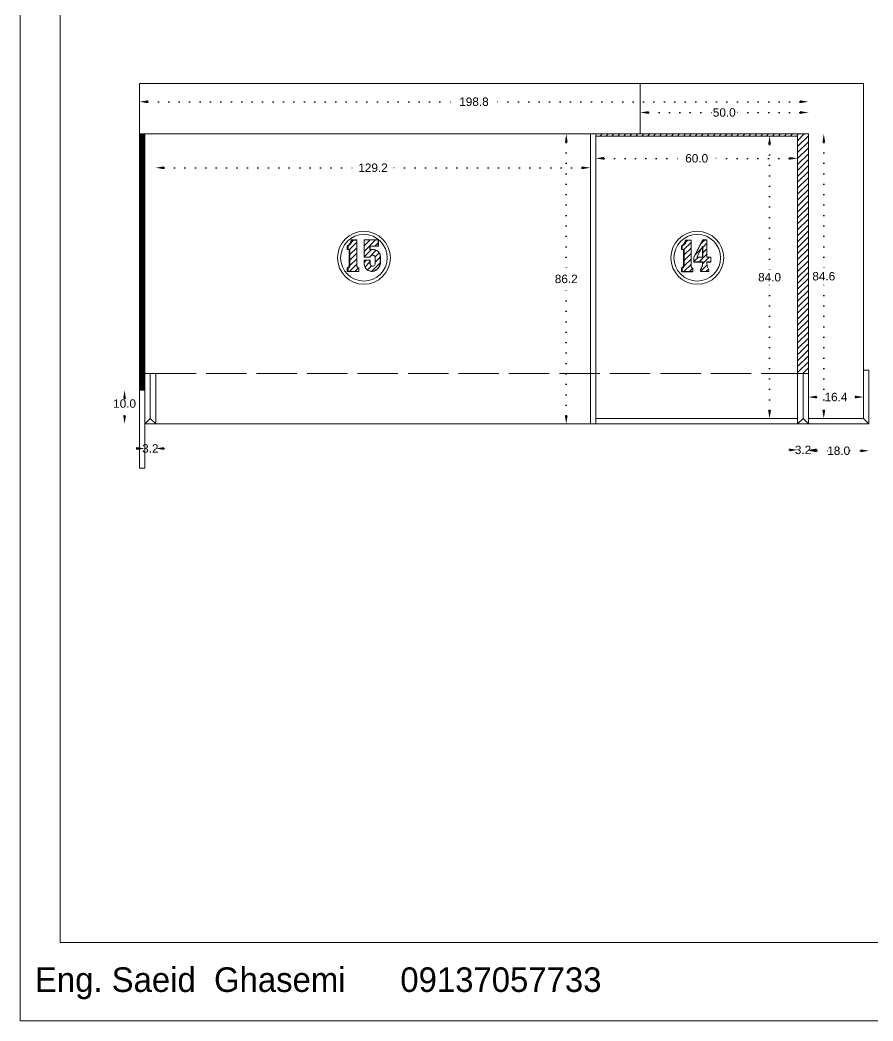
# Model space of a CAD drawing. Header units: inches. Extents: x 104 to 9740, y 936 to 6735.
# Drawn here: x 4051.1 to 4304.7, y 1993.8 to 2291.4 of the extents above; entities that cross this region are included whole.
import ezdxf

# ---------------------------------------------------------------- set-up
doc = ezdxf.new("R2010")
doc.units = ezdxf.units.IN
doc.header["$MEASUREMENT"] = 0
doc.linetypes.add('ACAD_ISO02W100', pattern=[15, 12, -3])
doc.linetypes.add('ACAD_ISO07W100', pattern=[3, 0, -3])
doc.styles.get("Standard").update_dxf_attribs({"font": 'arial.ttf'})
doc.dimstyles.new('Copy of Standard', dxfattribs={"dimtxt": 2.5, "dimasz": 2.5, "dimexe": 0.18, "dimexo": 0.0625, "dimgap": 0.09, "dimtad": 0, "dimtih": 1, "dimtoh": 1, "dimdec": 1, "dimzin": 0, "dimdsep": 46, "dimtxsty": 'Standard', "dimcen": 0.09, "dimse1": 1, "dimse2": 1, "dimadec": 0, "dimazin": 0, "dimtfac": 1, "dimtdec": 1, "dimtix": 1, "dimtofl": 0, "dimtmove": 0, "dimatfit": 3, "dimfxl": 1, "dimtolj": 1, "dimtzin": 0, "dimarcsym": 0})
pattern_1 = [(45, (3653.2457, 2767.0095), (-0.8148213, 0.8148213), [])]

# ---------------------------------------------------------------- blocks, each defined once
blk = doc.blocks.new('*D416')
at = {"color": 0, "linetype": 'ACAD_ISO07W100', "lineweight": -2, "transparency": 16777216}
for p, q in [((4287.96, 2179.28), (4290.44, 2179.28)), ((4299.36, 2179.28), (4296.87, 2179.28))]:
    blk.add_line(p, q, dxfattribs=at)
at = {"color": 0, "transparency": 16777216}
for points in [[(4287.96, 2179.7), (4287.96, 2178.87), (4285.46, 2179.28)], [(4299.36, 2179.7), (4299.36, 2178.87), (4301.86, 2179.28)]]:
    blk.add_solid(points, dxfattribs=at)
at = {"layer": 'Defpoints', "color": 0, "transparency": 16777216}
for p in [(4285.46, 2179.28), (4285.46, 2172.89), (4301.86, 2172.89)]:
    blk.add_point(p, dxfattribs=at)
at = {"color": 0, "lineweight": 20, "transparency": 16777216, "insert": (4293.66, 2179.28), "char_height": 2.5, "attachment_point": 5}
blk.add_mtext('\\A1;16.4', dxfattribs=at)
blk = doc.blocks.new('*D417')
at = {"color": 0, "linetype": 'ACAD_ISO07W100', "lineweight": -2, "transparency": 16777216}
for p, q in [((4290.03, 2254.99), (4290.03, 2216.56)), ((4290.03, 2175.39), (4290.03, 2213.83))]:
    blk.add_line(p, q, dxfattribs=at)
at = {"color": 0, "transparency": 16777216}
for points in [[(4289.61, 2254.99), (4290.45, 2254.99), (4290.03, 2257.49)], [(4289.61, 2175.39), (4290.45, 2175.39), (4290.03, 2172.89)]]:
    blk.add_solid(points, dxfattribs=at)
at = {"layer": 'Defpoints', "color": 0, "transparency": 16777216}
for p in [(4285.46, 2257.49), (4285.46, 2172.89), (4290.03, 2172.89)]:
    blk.add_point(p, dxfattribs=at)
at = {"color": 0, "lineweight": 20, "transparency": 16777216, "insert": (4290.03, 2215.19), "char_height": 2.5, "attachment_point": 5}
blk.add_mtext('\\A1;84.6', dxfattribs=at)
blk = doc.blocks.new('*D418')
at = {"color": 0, "linetype": 'ACAD_ISO07W100', "lineweight": -2, "transparency": 16777216}
for p, q in [((4089.16, 2267.07), (4181.87, 2267.07)), ((4282.96, 2267.07), (4190.25, 2267.07))]:
    blk.add_line(p, q, dxfattribs=at)
at = {"color": 0, "transparency": 16777216}
for points in [[(4089.16, 2267.49), (4089.16, 2266.66), (4086.66, 2267.07)], [(4282.96, 2267.49), (4282.96, 2266.66), (4285.46, 2267.07)]]:
    blk.add_solid(points, dxfattribs=at)
at = {"layer": 'Defpoints', "color": 0, "transparency": 16777216}
for p in [(4086.66, 2267.07), (4086.66, 2257.49), (4285.46, 2257.49)]:
    blk.add_point(p, dxfattribs=at)
at = {"color": 0, "lineweight": 20, "transparency": 16777216, "insert": (4186.06, 2267.07), "char_height": 2.5, "attachment_point": 5}
blk.add_mtext('\\A1;198.8', dxfattribs=at)
blk = doc.blocks.new('*D419')
at = {"color": 0, "linetype": 'ACAD_ISO07W100', "lineweight": -2, "transparency": 16777216}
for p, q in [((4237.96, 2263.87), (4257.13, 2263.87)), ((4282.96, 2263.87), (4263.79, 2263.87))]:
    blk.add_line(p, q, dxfattribs=at)
at = {"color": 0, "transparency": 16777216}
for points in [[(4237.96, 2264.29), (4237.96, 2263.46), (4235.46, 2263.87)], [(4282.96, 2264.29), (4282.96, 2263.46), (4285.46, 2263.87)]]:
    blk.add_solid(points, dxfattribs=at)
at = {"layer": 'Defpoints', "color": 0, "transparency": 16777216}
for p in [(4285.46, 2263.87), (4235.46, 2257.49), (4285.46, 2257.49)]:
    blk.add_point(p, dxfattribs=at)
at = {"color": 0, "lineweight": 20, "transparency": 16777216, "insert": (4260.46, 2263.87), "char_height": 2.5, "attachment_point": 5}
blk.add_mtext('\\A1;50.0', dxfattribs=at)
blk = doc.blocks.new('*D420')
at = {"color": 0, "linetype": 'ACAD_ISO07W100', "lineweight": -2, "transparency": 16777216}
for p, q in [((4085.76, 2163.98), (4083.26, 2163.98)), ((4093.96, 2163.98), (4096.46, 2163.98))]:
    blk.add_line(p, q, dxfattribs=at)
at = {"color": 0, "transparency": 16777216}
for points in [[(4085.76, 2164.4), (4085.76, 2163.57), (4088.26, 2163.98)], [(4093.96, 2164.4), (4093.96, 2163.57), (4091.46, 2163.98)]]:
    blk.add_solid(points, dxfattribs=at)
at = {"layer": 'Defpoints', "color": 0, "transparency": 16777216}
for p in [(4088.26, 2171.29), (4091.46, 2171.29), (4091.46, 2163.98)]:
    blk.add_point(p, dxfattribs=at)
at = {"color": 0, "lineweight": 20, "transparency": 16777216, "insert": (4089.86, 2163.98), "char_height": 2.5, "attachment_point": 5}
blk.add_mtext('\\A1;3.2', dxfattribs=at)
blk = doc.blocks.new('*D421')
at = {"color": 0, "linetype": 'ACAD_ISO07W100', "lineweight": -2, "transparency": 16777216}
for p, q in [((4093.96, 2247.44), (4151.88, 2247.44)), ((4218.16, 2247.44), (4160.24, 2247.44))]:
    blk.add_line(p, q, dxfattribs=at)
at = {"color": 0, "transparency": 16777216}
for points in [[(4093.96, 2247.86), (4093.96, 2247.03), (4091.46, 2247.44)], [(4218.16, 2247.86), (4218.16, 2247.03), (4220.66, 2247.44)]]:
    blk.add_solid(points, dxfattribs=at)
at = {"layer": 'Defpoints', "color": 0, "transparency": 16777216}
for p in [(4220.66, 2247.44), (4091.46, 2171.29), (4220.66, 2171.29)]:
    blk.add_point(p, dxfattribs=at)
at = {"color": 0, "lineweight": 20, "transparency": 16777216, "insert": (4156.06, 2247.44), "char_height": 2.5, "attachment_point": 5}
blk.add_mtext('\\A1;129.2', dxfattribs=at)
blk = doc.blocks.new('*D422')
at = {"color": 0, "linetype": 'ACAD_ISO07W100', "lineweight": -2, "transparency": 16777216}
for p, q in [((4224.76, 2250.25), (4248.92, 2250.25)), ((4279.76, 2250.25), (4255.6, 2250.25))]:
    blk.add_line(p, q, dxfattribs=at)
at = {"color": 0, "transparency": 16777216}
for points in [[(4224.76, 2250.67), (4224.76, 2249.84), (4222.26, 2250.25)], [(4279.76, 2250.67), (4279.76, 2249.84), (4282.26, 2250.25)]]:
    blk.add_solid(points, dxfattribs=at)
at = {"layer": 'Defpoints', "color": 0, "transparency": 16777216}
for p in [(4222.26, 2250.25), (4222.26, 2171.29), (4282.26, 2171.29)]:
    blk.add_point(p, dxfattribs=at)
at = {"color": 0, "lineweight": 20, "transparency": 16777216, "insert": (4252.26, 2250.25), "char_height": 2.5, "attachment_point": 5}
blk.add_mtext('\\A1;60.0', dxfattribs=at)
blk = doc.blocks.new('*D412')
at = {"color": 0, "linetype": 'ACAD_ISO07W100', "lineweight": -2, "transparency": 16777216}
for p, q in [((4213.49, 2254.99), (4213.49, 2215.76)), ((4213.49, 2173.79), (4213.49, 2213.03))]:
    blk.add_line(p, q, dxfattribs=at)
at = {"color": 0, "transparency": 16777216}
for points in [[(4213.08, 2254.99), (4213.91, 2254.99), (4213.49, 2257.49)], [(4213.08, 2173.79), (4213.91, 2173.79), (4213.49, 2171.29)]]:
    blk.add_solid(points, dxfattribs=at)
at = {"layer": 'Defpoints', "color": 0, "transparency": 16777216}
for p in [(4220.66, 2257.49), (4213.49, 2171.29), (4220.66, 2171.29)]:
    blk.add_point(p, dxfattribs=at)
at = {"color": 0, "lineweight": 20, "transparency": 16777216, "insert": (4213.49, 2214.39), "char_height": 2.5, "attachment_point": 5}
blk.add_mtext('\\A1;86.2', dxfattribs=at)
blk = doc.blocks.new('*D413')
at = {"color": 0, "linetype": 'ACAD_ISO07W100', "lineweight": -2, "transparency": 16777216}
for p, q in [((4279.76, 2163.55), (4277.26, 2163.55)), ((4287.96, 2163.55), (4290.46, 2163.55))]:
    blk.add_line(p, q, dxfattribs=at)
at = {"color": 0, "transparency": 16777216}
for points in [[(4279.76, 2163.97), (4279.76, 2163.14), (4282.26, 2163.55)], [(4287.96, 2163.97), (4287.96, 2163.14), (4285.46, 2163.55)]]:
    blk.add_solid(points, dxfattribs=at)
at = {"layer": 'Defpoints', "color": 0, "transparency": 16777216}
for p in [(4282.26, 2171.29), (4285.46, 2171.29), (4282.26, 2163.55)]:
    blk.add_point(p, dxfattribs=at)
at = {"color": 0, "lineweight": 20, "transparency": 16777216, "insert": (4283.86, 2163.55), "char_height": 2.5, "attachment_point": 5}
blk.add_mtext('\\A1;3.2', dxfattribs=at)
blk = doc.blocks.new('*D409')
at = {"color": 0, "linetype": 'ACAD_ISO07W100', "lineweight": -2, "transparency": 16777216}
for p, q in [((4273.92, 2254.39), (4273.92, 2216.26)), ((4273.92, 2175.39), (4273.92, 2213.53))]:
    blk.add_line(p, q, dxfattribs=at)
at = {"color": 0, "transparency": 16777216}
for points in [[(4273.5, 2254.39), (4274.33, 2254.39), (4273.92, 2256.89)], [(4273.5, 2175.39), (4274.33, 2175.39), (4273.92, 2172.89)]]:
    blk.add_solid(points, dxfattribs=at)
at = {"layer": 'Defpoints', "color": 0, "transparency": 16777216}
for p in [(4282.26, 2256.89), (4273.92, 2172.89), (4282.26, 2172.89)]:
    blk.add_point(p, dxfattribs=at)
at = {"color": 0, "lineweight": 20, "transparency": 16777216, "insert": (4273.92, 2214.89), "char_height": 2.5, "attachment_point": 5}
blk.add_mtext('\\A1;84.0', dxfattribs=at)
blk = doc.blocks.new('*D414')
at = {"color": 0, "linetype": 'ACAD_ISO07W100', "lineweight": -2, "transparency": 16777216}
for p, q in [((4082.22, 2178.79), (4082.22, 2178.69)), ((4082.22, 2173.79), (4082.22, 2175.96))]:
    blk.add_line(p, q, dxfattribs=at)
at = {"color": 0, "transparency": 16777216}
for points in [[(4081.8, 2178.79), (4082.63, 2178.79), (4082.22, 2181.29)], [(4081.8, 2173.79), (4082.63, 2173.79), (4082.22, 2171.29)]]:
    blk.add_solid(points, dxfattribs=at)
at = {"layer": 'Defpoints', "color": 0, "transparency": 16777216}
for p in [(4088.26, 2181.29), (4082.22, 2171.29), (4088.26, 2171.29)]:
    blk.add_point(p, dxfattribs=at)
at = {"color": 0, "lineweight": 20, "transparency": 16777216, "insert": (4082.22, 2177.33), "char_height": 2.5, "attachment_point": 5}
blk.add_mtext('\\A1;10.0', dxfattribs=at)
blk = doc.blocks.new('*D415')
at = {"color": 0, "linetype": 'ACAD_ISO07W100', "lineweight": -2, "transparency": 16777216}
for p, q in [((4287.96, 2163.31), (4291.24, 2163.31)), ((4300.96, 2163.31), (4297.67, 2163.31))]:
    blk.add_line(p, q, dxfattribs=at)
at = {"color": 0, "transparency": 16777216}
for points in [[(4287.96, 2163.72), (4287.96, 2162.89), (4285.46, 2163.31)], [(4300.96, 2163.72), (4300.96, 2162.89), (4303.46, 2163.31)]]:
    blk.add_solid(points, dxfattribs=at)
at = {"layer": 'Defpoints', "color": 0, "transparency": 16777216}
for p in [(4285.46, 2171.29), (4303.46, 2171.29), (4303.46, 2163.31)]:
    blk.add_point(p, dxfattribs=at)
at = {"color": 0, "lineweight": 20, "transparency": 16777216, "insert": (4294.46, 2163.31), "char_height": 2.5, "attachment_point": 5}
blk.add_mtext('\\A1;18.0', dxfattribs=at)

msp = doc.modelspace()

# ---------------------------------------------------------------- hatches: boundary and pattern name
at = {"lineweight": 20}
h = msp.add_hatch(dxfattribs=at)
h.set_pattern_fill('ANSI31', color=256, angle=-90)
h.set_pattern_definition([(315, (2106.43515, 3717.66323), (0.0883883476, 0.0883883476), [])])
h.paths.add_polyline_path([(4088.26, 2181.29), (4088.26, 2257.49), (4086.66, 2257.49), (4086.66, 2181.29)])
h = msp.add_hatch(dxfattribs=at)
h.set_pattern_fill('ANSI31', color=256, scale=10)
h.set_pattern_definition([(45, (0, 327.906), (-0.88388348, 0.88388348), [])])
h.paths.add_polyline_path([(4285.46, 2257.49), (4235.46, 2257.49), (4222.26, 2257.49), (4222.26, 2256.89), (4282.26, 2256.89), (4282.26, 2186.29), (4285.46, 2186.29)])
h = msp.add_hatch(dxfattribs=at)
h.set_pattern_fill('ANSI31', color=256, scale=9.218651)
h.set_pattern_definition(pattern_1)
h.paths.add_polyline_path([(4151.65, 2217.71), (4151.58, 2217.74), (4151.51, 2217.78), (4151.45, 2217.83), (4151.4, 2217.88), (4151.35, 2217.95), (4151.31, 2218.01), (4151.28, 2218.08), (4151.26, 2218.16), (4151.25, 2218.23), (4151.24, 2218.31), (4151.24, 2225.95), (4149.81, 2225.95), (4149.79, 2225.77), (4149.75, 2225.59), (4149.7, 2225.42), (4149.63, 2225.26), (4149.55, 2225.09), (4149.46, 2224.94), (4149.35, 2224.8), (4149.23, 2224.66), (4149.1, 2224.54), (4148.96, 2224.43), (4148.81, 2224.33), (4148.65, 2224.24), (4148.65, 2223.16), (4148.96, 2223.16), (4149.2, 2223.14), (4149.2, 2218.34), (4149.19, 2218.26), (4149.17, 2218.19), (4149.15, 2218.12), (4149.11, 2218.05), (4149.07, 2217.99), (4149.03, 2217.93), (4148.98, 2217.88), (4148.92, 2217.83), (4148.86, 2217.79), (4148.79, 2217.75), (4148.72, 2217.72), (4148.65, 2217.7), (4148.65, 2216.6), (4151.8, 2216.6), (4151.8, 2217.67), (4151.72, 2217.68)])
h = msp.add_hatch(dxfattribs=at)
h.set_pattern_fill('ANSI31', color=256, scale=9.218651)
h.set_pattern_definition(pattern_1)
h.paths.add_polyline_path([(4157.72, 2222.36), (4157.54, 2222.55), (4157.34, 2222.72), (4157.13, 2222.86), (4156.9, 2222.97), (4156.69, 2223.04), (4156.46, 2223.09), (4156.18, 2223.11), (4155.16, 2223.11), (4155.16, 2224.1), (4157.63, 2224.1), (4157.63, 2226), (4153.42, 2226), (4153.42, 2220.91), (4155.16, 2220.91), (4155.23, 2221.06), (4155.33, 2221.2), (4155.45, 2221.31), (4155.59, 2221.39), (4155.75, 2221.44), (4155.93, 2221.46), (4156.12, 2221.44), (4156.28, 2221.39), (4156.42, 2221.31), (4156.55, 2221.2), (4156.65, 2221.06), (4156.71, 2220.91), (4156.71, 2218.96), (4156.69, 2218.77), (4156.61, 2218.58), (4156.49, 2218.42), (4156.33, 2218.3), (4156.15, 2218.23), (4155.95, 2218.2), (4155.75, 2218.23), (4155.57, 2218.3), (4155.4, 2218.43), (4155.26, 2218.61), (4155.19, 2218.79), (4155.16, 2218.99), (4155.16, 2219.93), (4153.42, 2219.93), (4153.42, 2218.96), (4153.44, 2218.65), (4153.5, 2218.34), (4153.59, 2218.08), (4153.73, 2217.8), (4153.91, 2217.54), (4154.12, 2217.31), (4154.36, 2217.11), (4154.62, 2216.94), (4154.9, 2216.81), (4155.2, 2216.71), (4155.51, 2216.66), (4155.82, 2216.65), (4156.11, 2216.71), (4156.39, 2216.8), (4156.67, 2216.91), (4156.92, 2217.06), (4157.17, 2217.23), (4157.39, 2217.43), (4157.59, 2217.65), (4157.76, 2217.89), (4157.91, 2218.14), (4158.03, 2218.41), (4158.12, 2218.7), (4158.18, 2218.99), (4158.18, 2220.91), (4158.18, 2221.17), (4158.15, 2221.43), (4158.09, 2221.68), (4157.99, 2221.92), (4157.87, 2222.15)])
h = msp.add_hatch(dxfattribs=at)
h.set_pattern_fill('ANSI31', color=256, scale=9.218651)
h.set_pattern_definition([(45, (3735.0176, 2767.2761), (-0.8148213, 0.8148213), [])])
h.paths.add_polyline_path([(4255.26, 2225.95), (4254.04, 2225.95), (4251.43, 2220.87), (4251.43, 2219.44), (4254.04, 2219.44), (4254.04, 2219.23), (4254.04, 2219.05), (4254.03, 2218.86), (4254.01, 2218.68), (4253.97, 2218.5), (4253.94, 2218.32), (4253.89, 2218.15), (4253.83, 2217.97), (4253.77, 2217.8), (4253.69, 2217.64), (4253.61, 2217.47), (4253.52, 2217.31), (4253.43, 2217.16), (4253.43, 2216.61), (4255.82, 2216.61), (4255.82, 2217.12), (4255.73, 2217.3), (4255.65, 2217.48), (4255.58, 2217.66), (4255.51, 2217.85), (4255.45, 2218.04), (4255.4, 2218.24), (4255.36, 2218.43), (4255.33, 2218.63), (4255.3, 2218.83), (4255.28, 2219.02), (4255.27, 2219.22), (4255.26, 2219.44), (4256.51, 2219.44), (4256.51, 2220.86), (4255.26, 2220.86)])
h.paths.add_polyline_path([(4254.01, 2224.06), (4254.04, 2224.03), (4254.04, 2220.87), (4254.01, 2220.86), (4252.35, 2220.86)], flags=16)
h = msp.add_hatch(dxfattribs=at)
h.set_pattern_fill('ANSI31', color=256, scale=9.218651)
h.set_pattern_definition([(45, (3735.0176, 2767.2761), (-0.8148213, 0.8148213), [])])
h.paths.add_polyline_path([(4250.99, 2217.66), (4250.92, 2217.7), (4250.85, 2217.74), (4250.79, 2217.79), (4250.74, 2217.84), (4250.69, 2217.9), (4250.65, 2217.97), (4250.62, 2218.04), (4250.6, 2218.11), (4250.59, 2218.19), (4250.58, 2218.27), (4250.58, 2225.91), (4249.15, 2225.91), (4249.13, 2225.73), (4249.09, 2225.55), (4249.04, 2225.38), (4248.97, 2225.21), (4248.89, 2225.05), (4248.8, 2224.9), (4248.69, 2224.76), (4248.57, 2224.62), (4248.44, 2224.5), (4248.3, 2224.39), (4248.15, 2224.29), (4247.99, 2224.2), (4247.99, 2223.12), (4248.3, 2223.12), (4248.54, 2223.1), (4248.54, 2218.3), (4248.53, 2218.22), (4248.51, 2218.15), (4248.49, 2218.08), (4248.45, 2218.01), (4248.41, 2217.95), (4248.37, 2217.89), (4248.32, 2217.84), (4248.26, 2217.79), (4248.2, 2217.74), (4248.13, 2217.71), (4248.06, 2217.68), (4247.99, 2217.66), (4247.99, 2216.56), (4251.14, 2216.56), (4251.14, 2217.62), (4251.06, 2217.64)])

# ---------------------------------------------------------------- linework, layer by layer
for p, q in [((4086.66, 2158.12), (4086.66, 2272.49)), ((4301.86, 2272.49), (4086.66, 2272.49)), ((4235.46, 2257.49), (4235.46, 2272.49)), ((4301.86, 2172.89), (4301.86, 2272.49)), ((4086.66, 2257.49), (4285.46, 2257.49)), ((4088.26, 2158.12), (4088.26, 2257.49)), ((4220.66, 2257.49), (4220.66, 2171.29)), ((4222.26, 2257.49), (4222.26, 2171.29)), ((4222.26, 2257.49), (4222.26, 2256.89)), ((4222.26, 2256.89), (4282.26, 2256.89)), ((4285.46, 2257.49), (4235.46, 2257.49)), ((4282.26, 2186.29), (4282.26, 2256.89)), ((4285.46, 2257.49), (4285.46, 2171.29)), ((4157.63, 2226), (4157.63, 2224.1)), ((4254.04, 2225.95), (4255.26, 2225.95)), ((4148.65, 2224.24), (4148.65, 2223.16)), ((4155.19, 2224.1), (4155.19, 2223.13)), ((4247.99, 2224.2), (4247.99, 2223.12)), ((4254.01, 2220.86), (4254.01, 2224.06)), ((4153.42, 2220.91), (4155.16, 2220.91)), ((4155.95, 2221.46), (4156.12, 2221.44)), ((4156.12, 2221.44), (4156.28, 2221.39)), ((4156.28, 2221.39), (4156.42, 2221.31)), ((4156.42, 2221.31), (4156.55, 2221.2)), ((4156.55, 2221.2), (4156.65, 2221.06)), ((4156.65, 2221.06), (4156.71, 2220.91)), ((4156.71, 2220.91), (4156.71, 2218.96)), ((4155.57, 2218.3), (4155.41, 2218.42)), ((4155.75, 2218.23), (4155.57, 2218.3)), ((4155.95, 2218.2), (4155.75, 2218.23)), ((4156.15, 2218.23), (4155.95, 2218.2)), ((4156.33, 2218.3), (4156.15, 2218.23)), ((4156.49, 2218.42), (4156.33, 2218.3)), ((4156.61, 2218.58), (4156.49, 2218.42)), ((4156.69, 2218.77), (4156.61, 2218.58)), ((4156.71, 2218.96), (4156.69, 2218.77)), ((4148.65, 2216.6), (4151.8, 2216.6)), ((4247.99, 2216.56), (4251.14, 2216.56)), ((4303.46, 2187.29), (4301.86, 2187.29)), ((4303.46, 2171.29), (4303.46, 2187.29)), ((4091.46, 2186.29), (4088.26, 2186.29)), ((4089.86, 2172.89), (4089.86, 2186.29)), ((4091.46, 2171.29), (4091.46, 2186.29)), ((4091.46, 2171.29), (4091.46, 2186.29)), ((4282.26, 2186.29), (4282.26, 2171.29)), ((4285.46, 2186.29), (4282.26, 2186.29)), ((4283.86, 2172.89), (4283.86, 2186.29)), ((4285.46, 2171.29), (4285.46, 2186.29)), ((4285.46, 2171.29), (4285.46, 2186.29)), ((4088.26, 2181.29), (4086.66, 2181.29)), ((4088.26, 2171.29), (4088.26, 2181.29)), ((4089.86, 2172.89), (4088.26, 2171.29)), ((4089.86, 2172.89), (4091.46, 2171.29)), ((4282.26, 2172.89), (4222.26, 2172.89)), ((4283.86, 2172.89), (4282.26, 2171.29)), ((4283.86, 2172.89), (4285.46, 2171.29)), ((4285.46, 2172.89), (4301.86, 2172.89)), ((4301.86, 2172.89), (4303.46, 2171.29)), ((4285.46, 2171.29), (4088.26, 2171.29)), ((4285.46, 2171.29), (4301.86, 2171.29)), ((4301.86, 2171.29), (4303.46, 2171.29)), ((4088.26, 2158.12), (4086.66, 2158.12))]:
    msp.add_line(p, q, dxfattribs=at)
at = {"linetype": 'ACAD_ISO02W100', "lineweight": 20}
msp.add_line((4091.46, 2186.29), (4282.26, 2186.29), dxfattribs=at)
at = {"lineweight": 20}
for points in [[(4051.14, 2701.06), (4051.14, 1993.79), (4551.23, 1993.79), (4551.23, 2701.06)], [(4063.05, 2689.15), (4063.05, 2017.08), (4539.32, 2017.08), (4539.32, 2689.15)], [(4252.35, 2220.86), (4254.01, 2224.06), (4254.04, 2224.03), (4254.04, 2220.87), (4254.01, 2220.86)], [(4155.19, 2220.91), (4155.25, 2221.06), (4155.35, 2221.2), (4155.48, 2221.31), (4155.62, 2221.39), (4155.78, 2221.44), (4155.95, 2221.46), (4155.92, 2221.46), (4155.75, 2221.44), (4155.59, 2221.39), (4155.45, 2221.31), (4155.33, 2221.2), (4155.23, 2221.06), (4155.16, 2220.91)]]:
    msp.add_lwpolyline(points, close=True, dxfattribs=at)
for points in [[(4148.41, 2216.56), (4151.8, 2216.56), (4151.8, 2216.6), (4151.8, 2217.67), (4151.72, 2217.68), (4151.65, 2217.71), (4151.58, 2217.74), (4151.51, 2217.78), (4151.45, 2217.83), (4151.4, 2217.88), (4151.35, 2217.95), (4151.31, 2218.01), (4151.28, 2218.08), (4151.26, 2218.16), (4151.25, 2218.23), (4151.24, 2218.31), (4151.24, 2225.95), (4151.24, 2225.99), (4149.57, 2225.99), (4149.55, 2225.81), (4149.52, 2225.64), (4149.46, 2225.46), (4149.4, 2225.29), (4149.32, 2225.13), (4149.22, 2224.98), (4149.11, 2224.83), (4148.99, 2224.7), (4148.86, 2224.57), (4148.72, 2224.46), (4148.57, 2224.36), (4148.41, 2224.27), (4148.41, 2223.16), (4148.65, 2223.16), (4148.96, 2223.16), (4148.96, 2218.31), (4148.95, 2218.23), (4148.93, 2218.16), (4148.91, 2218.09), (4148.88, 2218.02), (4148.84, 2217.96), (4148.79, 2217.9), (4148.74, 2217.84), (4148.68, 2217.79), (4148.62, 2217.75), (4148.55, 2217.72), (4148.48, 2217.69), (4148.41, 2217.67), (4148.41, 2216.56), (4148.65, 2216.6), (4148.65, 2217.7), (4148.72, 2217.72), (4148.79, 2217.75), (4148.86, 2217.79), (4148.92, 2217.83), (4148.98, 2217.88), (4149.03, 2217.93), (4149.07, 2217.99), (4149.11, 2218.05), (4149.15, 2218.12), (4149.17, 2218.19), (4149.19, 2218.26), (4149.2, 2218.34), (4149.2, 2223.14), (4148.96, 2223.16)], [(4148.41, 2224.27), (4148.65, 2224.24), (4148.81, 2224.33), (4148.96, 2224.43), (4149.1, 2224.54), (4149.23, 2224.66), (4149.35, 2224.8), (4149.46, 2224.94), (4149.55, 2225.09), (4149.63, 2225.26), (4149.7, 2225.42), (4149.75, 2225.59), (4149.79, 2225.77), (4149.81, 2225.95)], [(4149.57, 2225.99), (4149.81, 2225.95), (4151.24, 2225.95)], [(4157.69, 2226.04), (4153.42, 2226.04), (4153.42, 2226)], [(4155.19, 2220.91), (4153.42, 2220.91), (4153.42, 2220.91), (4153.42, 2226), (4157.63, 2226), (4157.69, 2226.04), (4157.69, 2224.1), (4157.63, 2224.1), (4155.19, 2224.1), (4155.16, 2224.07), (4155.16, 2223.11), (4155.19, 2223.13), (4156.22, 2223.13), (4156.5, 2223.11), (4156.74, 2223.06), (4156.94, 2222.99), (4157.17, 2222.87), (4157.39, 2222.73), (4157.59, 2222.56), (4157.77, 2222.37), (4157.92, 2222.15)], [(4247.75, 2216.51), (4251.14, 2216.51), (4251.14, 2216.56), (4251.14, 2217.62), (4251.06, 2217.64), (4250.99, 2217.66), (4250.92, 2217.7), (4250.85, 2217.74), (4250.79, 2217.79), (4250.74, 2217.84), (4250.69, 2217.9), (4250.65, 2217.97), (4250.62, 2218.04), (4250.6, 2218.11), (4250.59, 2218.19), (4250.58, 2218.27), (4250.58, 2225.91), (4250.58, 2225.95), (4248.92, 2225.95), (4248.89, 2225.77), (4248.86, 2225.59), (4248.8, 2225.42), (4248.74, 2225.25), (4248.66, 2225.09), (4248.56, 2224.93), (4248.45, 2224.79), (4248.33, 2224.65), (4248.2, 2224.53), (4248.06, 2224.42), (4247.91, 2224.32), (4247.75, 2224.23), (4247.75, 2223.12), (4247.99, 2223.12), (4248.3, 2223.12), (4248.3, 2218.27), (4248.29, 2218.19), (4248.27, 2218.12), (4248.25, 2218.05), (4248.22, 2217.98), (4248.18, 2217.91), (4248.13, 2217.85), (4248.08, 2217.8), (4248.02, 2217.75), (4247.96, 2217.71), (4247.89, 2217.67), (4247.82, 2217.65), (4247.75, 2217.62), (4247.75, 2216.51), (4247.99, 2216.56), (4247.99, 2217.66), (4248.06, 2217.68), (4248.13, 2217.71), (4248.2, 2217.74), (4248.26, 2217.79), (4248.32, 2217.84), (4248.37, 2217.89), (4248.41, 2217.95), (4248.45, 2218.01), (4248.49, 2218.08), (4248.51, 2218.15), (4248.53, 2218.22), (4248.54, 2218.3), (4248.54, 2223.1), (4248.3, 2223.12)], [(4248.92, 2225.95), (4249.15, 2225.91), (4250.58, 2225.91)], [(4251.37, 2219.42), (4251.37, 2220.86), (4254.01, 2226)], [(4255.26, 2219.42), (4256.51, 2219.42), (4256.51, 2219.44), (4256.51, 2220.86), (4255.26, 2220.86), (4255.26, 2225.95), (4255.26, 2226), (4254.01, 2226), (4254.04, 2225.95), (4251.43, 2220.87), (4251.43, 2219.44)], [(4155.16, 2223.11), (4156.18, 2223.11), (4156.46, 2223.09), (4156.69, 2223.04), (4156.9, 2222.97), (4157.13, 2222.86), (4157.34, 2222.72), (4157.54, 2222.55), (4157.72, 2222.36), (4157.87, 2222.15), (4157.99, 2221.92), (4158.09, 2221.68), (4158.15, 2221.43), (4158.18, 2221.17), (4158.18, 2220.91), (4158.18, 2218.99), (4158.12, 2218.7), (4158.03, 2218.41), (4157.91, 2218.14), (4157.76, 2217.89), (4157.59, 2217.65), (4157.39, 2217.43), (4157.17, 2217.23), (4156.92, 2217.06), (4156.67, 2216.91), (4156.39, 2216.8), (4156.11, 2216.71), (4155.82, 2216.65), (4155.51, 2216.66), (4155.2, 2216.71), (4154.9, 2216.81), (4154.62, 2216.94), (4154.36, 2217.11), (4154.12, 2217.31), (4153.91, 2217.54), (4153.73, 2217.8), (4153.59, 2218.08)], [(4247.75, 2224.23), (4247.99, 2224.2), (4248.15, 2224.29), (4248.3, 2224.39), (4248.44, 2224.5), (4248.57, 2224.62), (4248.69, 2224.76), (4248.8, 2224.9), (4248.89, 2225.05), (4248.97, 2225.21), (4249.04, 2225.38), (4249.09, 2225.55), (4249.13, 2225.73), (4249.15, 2225.91)], [(4153.5, 2218.34), (4153.59, 2218.08), (4153.6, 2218.04), (4153.75, 2217.76), (4153.92, 2217.5), (4154.13, 2217.27), (4154.38, 2217.06), (4154.64, 2216.89), (4154.93, 2216.76), (4155.23, 2216.67), (4155.54, 2216.61), (4155.85, 2216.6), (4156.15, 2216.66), (4156.43, 2216.75), (4156.71, 2216.87), (4156.97, 2217.02), (4157.21, 2217.19), (4157.44, 2217.39), (4157.64, 2217.61), (4157.81, 2217.85), (4157.97, 2218.11), (4158.09, 2218.38), (4158.18, 2218.67), (4158.24, 2218.96), (4158.24, 2220.91), (4158.24, 2221.17), (4158.21, 2221.43), (4158.14, 2221.68), (4158.05, 2221.92), (4157.92, 2222.15)], [(4155.29, 2218.58), (4155.21, 2218.77), (4155.19, 2218.96), (4155.19, 2219.93), (4155.16, 2219.93), (4153.42, 2219.93), (4153.42, 2218.96), (4153.44, 2218.65), (4153.5, 2218.34)], [(4155.29, 2218.58), (4155.41, 2218.42), (4155.38, 2218.45), (4155.26, 2218.61), (4155.19, 2218.79), (4155.16, 2218.99), (4155.16, 2219.93)], [(4254.01, 2219.42), (4251.37, 2219.42), (4251.43, 2219.44), (4254.04, 2219.44)], [(4256.51, 2219.44), (4255.28, 2219.44), (4255.26, 2219.42), (4255.27, 2219.22), (4255.28, 2219.02), (4255.3, 2218.83), (4255.33, 2218.63), (4255.36, 2218.43), (4255.4, 2218.24), (4255.45, 2218.04), (4255.51, 2217.85), (4255.58, 2217.66), (4255.65, 2217.48), (4255.73, 2217.3), (4255.82, 2217.12), (4255.82, 2216.61), (4255.82, 2216.56), (4253.39, 2216.56), (4253.39, 2217.12), (4253.48, 2217.27), (4253.57, 2217.43), (4253.66, 2217.6), (4253.73, 2217.77), (4253.8, 2217.94), (4253.85, 2218.12), (4253.9, 2218.29), (4253.94, 2218.47), (4253.97, 2218.66), (4253.99, 2218.84), (4254.01, 2219.02), (4254.01, 2219.21)], [(4254.01, 2219.21), (4254.01, 2219.42), (4254.04, 2219.44), (4254.04, 2219.23), (4254.04, 2219.05), (4254.03, 2218.86), (4254.01, 2218.68), (4253.97, 2218.5), (4253.94, 2218.32), (4253.89, 2218.15), (4253.83, 2217.97), (4253.77, 2217.8), (4253.69, 2217.64), (4253.61, 2217.47), (4253.52, 2217.31), (4253.43, 2217.16), (4253.43, 2216.61)], [(4253.39, 2216.56), (4253.43, 2216.61), (4255.82, 2216.61)]]:
    msp.add_lwpolyline(points, dxfattribs=at)
for centre, radius in [((4153.36, 2220.69), 7.86), ((4153.36, 2220.69), 6.94), ((4252.43, 2220.69), 7.86), ((4252.43, 2220.69), 6.94)]:
    msp.add_circle(centre, radius, dxfattribs=at)

# ---------------------------------------------------------------- texts
at = {"lineweight": 20, "insert": (4026.35, 2009.73), "char_height": 7.306, "attachment_point": 1}
msp.add_mtext_dynamic_manual_height_columns('{\\fPlantagenet Cherokee|b0|i0|c0|p18;^IEng. Saeid  Ghasemi      09137057733}', width=322.7126, gutter_width=36.09, heights=[0], dxfattribs=at)

# ---------------------------------------------------------------- dimensions: what is measured, and where the dimension line sits
at = {"color": 30, "lineweight": 20, "true_color": 0xf26722}
for base, p1, p2, picture, middle in [((4086.66, 2267.07), (4285.46, 2257.49), (4086.66, 2257.49), '*D418', (4186.06, 2267.07)), ((4285.46, 2179.28), (4301.86, 2172.89), (4285.46, 2172.89), '*D416', (4293.66, 2179.28))]:
    dim = msp.add_linear_dim(base=base, p1=p1, p2=p2, dimstyle='Copy of Standard', dxfattribs=at)
    dim.commit()
    dim.dimension.update_dxf_attribs({"geometry": picture, "text_midpoint": middle, "dimtype": 160})
at = {"lineweight": 20}
for base, p1, p2, picture, middle in [((4285.46, 2263.87), (4235.46, 2257.49), (4285.46, 2257.49), '*D419', (4260.46, 2263.87)), ((4220.66, 2247.44), (4091.46, 2171.29), (4220.66, 2171.29), '*D421', (4156.06, 2247.44)), ((4303.46, 2163.31), (4285.46, 2171.29), (4303.46, 2171.29), '*D415', (4294.46, 2163.31))]:
    dim = msp.add_linear_dim(base=base, p1=p1, p2=p2, dimstyle='Copy of Standard', dxfattribs=at)
    dim.commit()
    dim.dimension.update_dxf_attribs({"geometry": picture, "text_midpoint": middle})
for base, p1, p2, picture, middle in [((4213.49, 2171.29), (4220.66, 2257.49), (4220.66, 2171.29), '*D412', (4213.49, 2214.39)), ((4273.92, 2172.89), (4282.26, 2256.89), (4282.26, 2172.89), '*D409', (4273.92, 2214.89))]:
    dim = msp.add_linear_dim(base=base, p1=p1, p2=p2, angle=270, dimstyle='Copy of Standard', dxfattribs=at)
    dim.commit()
    dim.dimension.update_dxf_attribs({"geometry": picture, "text_midpoint": middle})
at = {"color": 30, "lineweight": 20, "true_color": 0xf26722}
dim = msp.add_linear_dim(base=(4290.03, 2172.89), p1=(4285.46, 2257.49), p2=(4285.46, 2172.89), angle=270, dimstyle='Copy of Standard', dxfattribs=at)
dim.commit()
dim.dimension.update_dxf_attribs({"geometry": '*D417', "text_midpoint": (4290.03, 2215.19), "dimtype": 160})
at = {"lineweight": 20}
for base, p1, p2, picture, middle in [((4222.26, 2250.25), (4282.26, 2171.29), (4222.26, 2171.29), '*D422', (4252.26, 2250.25)), ((4091.46, 2163.98), (4088.26, 2171.29), (4091.46, 2171.29), '*D420', (4089.86, 2163.98)), ((4282.26, 2163.55), (4285.46, 2171.29), (4282.26, 2171.29), '*D413', (4283.86, 2163.55))]:
    dim = msp.add_linear_dim(base=base, p1=p1, p2=p2, dimstyle='Copy of Standard', dxfattribs=at)
    dim.commit()
    dim.dimension.update_dxf_attribs({"geometry": picture, "text_midpoint": middle, "dimtype": 160})
dim = msp.add_linear_dim(base=(4082.22, 2171.29), p1=(4088.26, 2181.29), p2=(4088.26, 2171.29), angle=270, dimstyle='Copy of Standard', dxfattribs=at)
dim.commit()
dim.dimension.update_dxf_attribs({"geometry": '*D414', "text_midpoint": (4082.22, 2177.33), "dimtype": 160})

doc.saveas('drawing.dxf')
